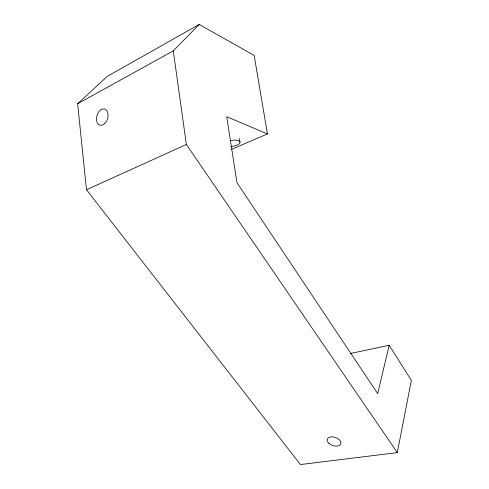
<?xml version="1.0" encoding="UTF-8"?>
<svg xmlns="http://www.w3.org/2000/svg" width="489" height="489" viewBox="0 0 489 489"><rect width="100%" height="100%" fill="white"/><g stroke="black" fill="none" stroke-linecap="round" stroke-linejoin="round"><path stroke-width="0.73" d="M231.719 149.261L267.446 133.913L254.17 55.428L199.194 24.45L107.219 76.4L77.647 103.754L86.48 189.769L300.442 464.55L397.306 452.606L411.353 380.363L389.177 345.258L350.326 353.516M389.177 345.258L377.697 393.657L236.988 182.739L226.719 116.718L267.446 133.913M77.647 103.754L173.283 50.862L199.194 24.45M86.48 189.769L186.364 144.475L173.283 50.862M186.364 144.475L397.306 452.606M239.433 138.43L240.032 142.189M230.007 140.74A7.732 2.983 -8.7 0 1 240.026 142.152A7.732 2.983 -8.7 0 1 230.79 146.449M104.634 123.693A8.417 5.526 -73.9 0 0 105.722 109.542A8.417 5.526 -73.9 0 0 96.529 118.081A8.417 5.526 -73.9 0 0 104.634 123.693M329.036 443.48A7.182 4.26 18.8 0 0 340.711 444.165A7.182 4.26 18.8 0 0 332.434 436.866A7.182 4.26 18.8 0 0 329.036 443.48"/></g></svg>
